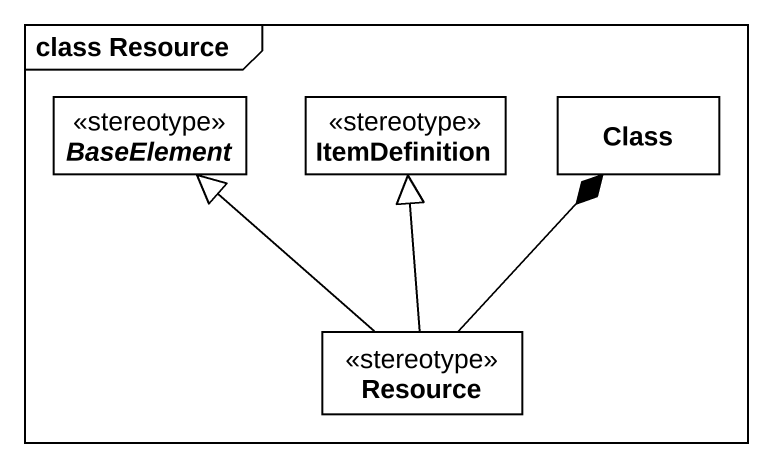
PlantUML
@startuml
mainframe class Resource
hide circle
hide empty members
abstract class BaseElement <<stereotype>>
class ItemDefinition <<stereotype>>
class "Class" as Class_
class Resource <<stereotype>>
Resource -up-|> BaseElement
Resource -up-|> ItemDefinition
Resource -up-* Class_
@enduml
